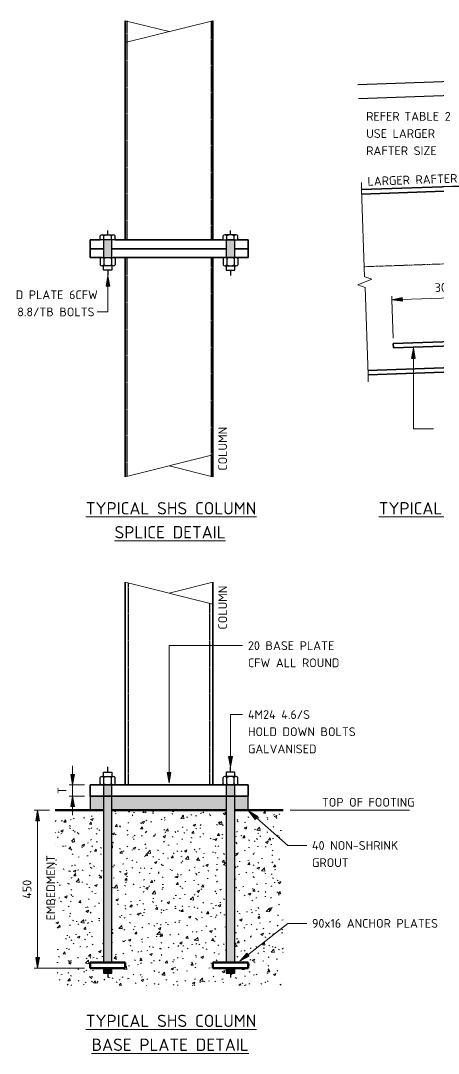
# Model space of a CAD drawing. Header units: millimetres. Extents: x 1310 to 9205, y 2519 to 7555.
# Drawn here: x 5876 to 7067, y 2575 to 5519 of the extents above; entities that cross this region are included whole.
import ezdxf

# ---------------------------------------------------------------- set-up
doc = ezdxf.new("R2010")
doc.units = ezdxf.units.MM
doc.linetypes.add('Centre x0_5', pattern=[10.25, 1.5, -1.25, 6.25, -1.25])
doc.linetypes.add('Hidden', pattern=[4, 3, -1])
for name, color, linetype, lineweight in [('A-000-T_TEXT', 231, 'Continuous', 13), ('A-010-D_DIM', 211, 'Continuous', 13), ('A-010-D_DIM-10', 211, 'Continuous', 13), ('A-010-M_LINE', 90, 'Continuous', 13), ('Z-000-T_TEXT', 131, 'Continuous', 18), ('Z-060-M_DETAIL', 92, 'Continuous', 25)]:
    doc.layers.add(name, color=color, linetype=linetype, lineweight=lineweight)
doc.styles.add('ISOCPEUR', font='isocpeur.ttf', dxfattribs={"height": 25})
doc.styles.add('ISOCPEUR_1', font='isocpeur.ttf', dxfattribs={"height": 35})
doc.styles.add('ISOCPEUR_B', font='', dxfattribs={"height": 25})
doc.styles.get('ISOCPEUR_B').set_extended_font_data('ISOCPEUR', bold=True)
doc.dimstyles.new('2_5___Arrow', dxfattribs={"dimscale": 304.8, "dimtxt": 24.899529, "dimasz": 0.098425, "dimexe": 0.032808, "dimexo": 0.052493, "dimgap": 0.032808, "dimtad": 1, "dimdec": 0, "dimzin": 0, "dimdsep": 46, "dimtxsty": 'ISOCPEUR', "dimsah": 1, "dimcen": 0.09, "dimadec": 0, "dimazin": 0, "dimtfac": 1, "dimtdec": 4, "dimtix": 1, "dimtmove": 0, "dimatfit": 3, "dimfxl": 1, "dimtvp": 1, "dimtolj": 1, "dimtzin": 0, "dimlwd": 18, "dimlwe": 18, "dimarcsym": 2})

# ---------------------------------------------------------------- blocks, each defined once
blk = doc.blocks.new('NRP_Bolt Detailed Section _v2_ - M24-3988995-S-6911 - _INDUSTRIAL_ TYPICAL PORTAL FRAME AND AWNING DETAILS')
at = {"layer": 'Z-060-M_DETAIL', "lineweight": 50}
for points in [[(-15, -12), (0, -12), (0, 12), (-15, 12)], [(16, -12), (522, -12), (522, 12), (16, 12)]]:
    blk.add_hatch(color=256, dxfattribs=at).paths.add_polyline_path(points)
for p, q in [((16, 50), (0, 50)), ((0, 50), (0, -50)), ((16, -50), (16, 50)), ((0, -50), (16, -50))]:
    blk.add_line(p, q, dxfattribs=at)
at = {"layer": 'Z-060-M_DETAIL'}
for p, q in [((-15, 12), (-15, -12)), ((0, 12), (-15, 12)), ((522, 12), (16, 12)), ((522, 16.002), (522, -16.002)), ((522, -12), (522, 12)), ((525.048, 21.336), (542.952, 21.336)), ((525.048, 10.668), (542.952, 10.668)), ((546, -16.002), (546, 16.002)), ((558, 12), (546, 12)), ((558, -12), (558, 12)), ((0, 0), (-27, 0)), ((-15, -12), (0, -12)), ((16, -12), (522, -12)), ((525.048, -10.668), (542.952, -10.668)), ((525.048, -21.336), (542.952, -21.336)), ((546, -12), (558, -12)), ((558, 0), (573, 0))]:
    blk.add_line(p, q, dxfattribs=at)
for centre, radius, start, end in [((528.19125, 16.002), 6.19125, 120.51023741, 239.48976259), ((542.19653, 0), 20.196, 148.11450375, 211.88549625), ((539.80875, 16.002), 6.19125, 300.51023741, 59.48976259), ((525.80347, 0), 20.196, 328.11450375, 31.88549625), ((528.19125, -16.002), 6.19125, 120.51023741, 239.48976259), ((539.80875, -16.002), 6.19125, 300.51023741, 59.48976259)]:
    blk.add_arc(centre, radius, start, end, dxfattribs=at)
blk = doc.blocks.new('NRP_Bolt Detailed Section _v2_ - M24-3988998-S-6911 - _INDUSTRIAL_ TYPICAL PORTAL FRAME AND AWNING DETAILS')
at = {"layer": 'Z-060-M_DETAIL', "lineweight": 50}
for points in [[(-15, 12), (-15, -12), (0, -12), (0, 12)], [(522, 12), (16, 12), (16, -12), (522, -12)]]:
    blk.add_hatch(color=256, dxfattribs=at).paths.add_polyline_path(points)
for p, q in [((0, 50), (0, -50)), ((16, 50), (0, 50)), ((16, -50), (16, 50)), ((0, -50), (16, -50))]:
    blk.add_line(p, q, dxfattribs=at)
at = {"layer": 'Z-060-M_DETAIL'}
for p, q in [((0, 0), (-27, 0)), ((0, 12), (-15, 12)), ((-15, 12), (-15, -12)), ((522, 12), (16, 12)), ((522, -16.002), (522, 16.002)), ((522, -12), (522, 12)), ((525.048, 21.336), (542.952, 21.336)), ((525.048, 10.668), (542.952, 10.668)), ((546, 16.002), (546, -16.002)), ((546, 12), (558, 12)), ((558, 12), (558, -12)), ((558, 0), (573, 0)), ((-15, -12), (0, -12)), ((16, -12), (522, -12)), ((525.048, -10.668), (542.952, -10.668)), ((525.048, -21.336), (542.952, -21.336)), ((558, -12), (546, -12))]:
    blk.add_line(p, q, dxfattribs=at)
for centre, radius, start, end in [((528.19125, 16.002), 6.19125, 120.51023741, 239.48976259), ((542.19653, 0), 20.196, 148.11450375, 211.88549625), ((539.80875, 16.002), 6.19125, 300.51023741, 59.48976259), ((525.80347, 0), 20.196, 328.11450375, 31.88549625), ((528.19125, -16.002), 6.19125, 120.51023741, 239.48976259), ((539.80875, -16.002), 6.19125, 300.51023741, 59.48976259)]:
    blk.add_arc(centre, radius, start, end, dxfattribs=at)
blk = doc.blocks.new('NRP_Break Line _v2_ - Section-3988991-S-6911 - _INDUSTRIAL_ TYPICAL PORTAL FRAME AND AWNING DETAILS')
at = {"layer": 'Z-060-M_DETAIL', "lineweight": 18}
for p, q in [((0, 0), (249, 0)), ((279, 0), (528, 0))]:
    blk.add_line(p, q, dxfattribs=at)
blk = doc.blocks.new('NRP_Break Line _v2_ - Rectangular-3988997-S-6911 - _INDUSTRIAL_ TYPICAL PORTAL FRAME AND AWNING DETAILS')
at = {"layer": 'Z-060-M_DETAIL', "lineweight": 18}
for p, q in [((0, 0), (250, 62.5)), ((0, 62.5), (125, 31.25))]:
    blk.add_line(p, q, dxfattribs=at)
at = {"layer": 'Z-060-M_DETAIL', "lineweight": 35}
for p, q in [((0, 62.5), (0, 0)), ((250, 62.5), (250, 0))]:
    blk.add_line(p, q, dxfattribs=at)
blk = doc.blocks.new('NRP_Bolt Detailed Section _v2_ - M24-3989004-S-6911 - _INDUSTRIAL_ TYPICAL PORTAL FRAME AND AWNING DETAILS')
at = {"layer": 'Z-060-M_DETAIL'}
blk.add_hatch(color=256, dxfattribs=at).paths.add_polyline_path([(0, -12), (50, -12), (50, 12), (0, 12)])
for p, q in [((-14.6, 0), (-27, 0)), ((-14.6, -16), (-14.6, 16)), ((0, 21.3), (-11.6, 21.3)), ((0, 10.7), (-11.6, 10.7)), ((0, 21.3), (0, -21.3)), ((50, 12), (0, 12)), ((0, 12), (0, -12)), ((50, -16), (50, 16)), ((50, -12), (50, 12)), ((53, 21.3), (71, 21.3)), ((53, 10.7), (71, 10.7)), ((74, 16), (74, -16)), ((74, 12), (86, 12)), ((86, 12), (86, -12)), ((86, 0), (101, 0)), ((0, -10.7), (-11.6, -10.7)), ((0, -21.3), (-11.6, -21.3)), ((0, -12), (50, -12)), ((53, -10.7), (71, -10.7)), ((53, -21.3), (71, -21.3)), ((86, -12), (74, -12))]:
    blk.add_line(p, q, dxfattribs=at)
for centre, radius, start, end in [((-8.4, 16), 6.19, 120.5102, 239.4898), ((5.6, 0), 20.2, 148.1145, 211.8855), ((56.2, 16), 6.19, 120.5102, 239.4898), ((70.2, 0), 20.2, 148.1145, 211.8855), ((67.8, 16), 6.19, 300.5102, 59.4898), ((53.8, 0), 20.2, 328.1145, 31.8855), ((-8.4, -16), 6.19, 120.5102, 239.4898), ((56.2, -16), 6.19, 120.5102, 239.4898), ((67.8, -16), 6.19, 300.5102, 59.4898)]:
    blk.add_arc(centre, radius, start, end, dxfattribs=at)
blk = doc.blocks.new('NRP_Bolt Detailed Section _v2_ - M24-3989005-S-6911 - _INDUSTRIAL_ TYPICAL PORTAL FRAME AND AWNING DETAILS')
at = {"layer": 'Z-060-M_DETAIL'}
blk.add_hatch(color=256, dxfattribs=at).paths.add_polyline_path([(0, 12), (0, -12), (50, -12), (50, 12)])
for p, q in [((-14.6, 16), (-14.6, -16)), ((0, 21.3), (-11.6, 21.3)), ((0, 10.7), (-11.6, 10.7)), ((0, -21.3), (0, 21.3)), ((50, 12), (0, 12)), ((0, 12), (0, -12)), ((50, 16), (50, -16)), ((50, -12), (50, 12)), ((53, 21.3), (71, 21.3)), ((53, 10.7), (71, 10.7)), ((74, -16), (74, 16)), ((86, 12), (74, 12)), ((86, -12), (86, 12)), ((-14.6, 0), (-27, 0)), ((0, -10.7), (-11.6, -10.7)), ((0, -21.3), (-11.6, -21.3)), ((0, -12), (50, -12)), ((53, -10.7), (71, -10.7)), ((53, -21.3), (71, -21.3)), ((74, -12), (86, -12)), ((86, 0), (101, 0))]:
    blk.add_line(p, q, dxfattribs=at)
for centre, radius, start, end in [((-8.4, 16), 6.19, 120.5102, 239.4898), ((5.6, 0), 20.2, 148.1145, 211.8855), ((56.2, 16), 6.19, 120.5102, 239.4898), ((70.2, 0), 20.2, 148.1145, 211.8855), ((67.8, 16), 6.19, 300.5102, 59.4898), ((53.8, 0), 20.2, 328.1145, 31.8855), ((-8.4, -16), 6.19, 120.5102, 239.4898), ((56.2, -16), 6.19, 120.5102, 239.4898), ((67.8, -16), 6.19, 300.5102, 59.4898)]:
    blk.add_arc(centre, radius, start, end, dxfattribs=at)
blk = doc.blocks.new('NRP_Break Line _v2_ - Rectangular-3989048-S-6911 - _INDUSTRIAL_ TYPICAL PORTAL FRAME AND AWNING DETAILS')
at = {"layer": 'Z-060-M_DETAIL', "lineweight": 18}
for p, q in [((250, -62.5), (0, 0)), ((0, -62.5), (125, -31.25))]:
    blk.add_line(p, q, dxfattribs=at)
at = {"layer": 'Z-060-M_DETAIL', "lineweight": 35}
for p, q in [((0, -62.5), (0, 0)), ((250, -62.5), (250, 0))]:
    blk.add_line(p, q, dxfattribs=at)
blk = doc.blocks.new('DIMBLOCK5-S-6911 - _INDUSTRIAL_ TYPICAL PORTAL FRAME AND AWNING DETAILS')
at = {"layer": 'A-010-D_DIM-10', "lineweight": 18}
for points in [[(6024.5, 3340.5), (6029.8, 3370.5), (6019.2, 3370.5)], [(6024.5, 3308.5), (6019.2, 3278.5), (6029.8, 3278.5)]]:
    blk.add_hatch(color=256, dxfattribs=at).paths.add_polyline_path(points)
for p, q in [((6024.5, 3395), (6024.5, 3254.1)), ((6029.8, 3370.5), (6019.2, 3370.5)), ((6019.2, 3370.5), (6024.5, 3340.5)), ((6024.5, 3340.5), (6029.8, 3370.5)), ((6024.5, 3340.5), (6014.5, 3340.5)), ((6024.5, 3340.5), (6058.5, 3340.5)), ((6024.5, 3308.5), (6014.5, 3308.5)), ((6024.5, 3308.5), (6019.2, 3278.5)), ((6029.8, 3278.5), (6024.5, 3308.5)), ((6024.5, 3308.5), (6058.5, 3308.5)), ((6019.2, 3278.5), (6029.8, 3278.5))]:
    blk.add_line(p, q, dxfattribs=at)
at = {"layer": 'A-010-D_DIM-10', "color": 0, "lineweight": 18, "insert": (5981.8, 3314.5), "char_height": 25, "width": 24.133, "attachment_point": 1, "rotation": 90, "line_spacing_factor": 1.149209, "style": 'ISOCPEUR'}
blk.add_mtext('T', dxfattribs=at)
blk = doc.blocks.new('DIMBLOCK7-S-6911 - _INDUSTRIAL_ TYPICAL PORTAL FRAME AND AWNING DETAILS')
at = {"layer": 'A-010-D_DIM-10', "lineweight": 18}
for points in [[(5924.5, 3268.5), (5919.2, 3238.5), (5929.8, 3238.5)], [(5924.5, 2818.5), (5929.8, 2848.5), (5919.2, 2848.5)]]:
    blk.add_hatch(color=256, dxfattribs=at).paths.add_polyline_path(points)
for p, q in [((5924.5, 3268.5), (5914.5, 3268.5)), ((5924.5, 3268.5), (5919.2, 3238.5)), ((5924.5, 2818.5), (5924.5, 3268.5)), ((5929.8, 3238.5), (5924.5, 3268.5)), ((5924.5, 3268.5), (5958.5, 3268.5)), ((5919.2, 3238.5), (5929.8, 3238.5)), ((5929.8, 2848.5), (5919.2, 2848.5)), ((5919.2, 2848.5), (5924.5, 2818.5)), ((5924.5, 2818.5), (5929.8, 2848.5)), ((5924.5, 2818.5), (5914.5, 2818.5)), ((5924.5, 2818.5), (6058.5, 2818.5))]:
    blk.add_line(p, q, dxfattribs=at)
at = {"layer": 'A-010-D_DIM-10', "color": 0, "lineweight": 18, "char_height": 25, "attachment_point": 1, "rotation": 90, "line_spacing_factor": 1.149209, "style": 'ISOCPEUR'}
for s, insert, width in [('EMBEDMENT', (5949.7, 2954.2), 214.327), ('450', (5881.8, 3015.8), 66.654)]:
    blk.add_mtext(s, dxfattribs=dict(at, insert=insert, width=width))
blk = doc.blocks.new('DIMBLOCK9-S-6911 - _INDUSTRIAL_ TYPICAL PORTAL FRAME AND AWNING DETAILS')
at = {"layer": 'A-010-D_DIM-10', "lineweight": 18}
for points in [[(6934.3, 4723), (6964.5, 4718.8), (6964.1, 4729.3)], [(7234.2, 4733.5), (7204, 4737.7), (7204.4, 4727.1)]]:
    blk.add_hatch(color=256, dxfattribs=at).paths.add_polyline_path(points)
for p, q in [((7234.2, 4733.5), (7233.8, 4743.5)), ((6934.3, 4723), (6934, 4733)), ((7234.2, 4733.5), (6934.3, 4723)), ((6964.1, 4729.3), (6934.3, 4723)), ((6934.3, 4723), (6964.5, 4718.8)), ((6934.3, 4723), (6938.1, 4614.1)), ((6964.5, 4718.8), (6964.1, 4729.3)), ((7234.2, 4733.5), (7204, 4737.7)), ((7204, 4737.7), (7204.4, 4727.1)), ((7204.4, 4727.1), (7234.2, 4733.5)), ((7234.2, 4733.5), (7234.3, 4728.3))]:
    blk.add_line(p, q, dxfattribs=at)
at = {"layer": 'A-010-D_DIM-10', "color": 0, "lineweight": 18, "insert": (7056.2, 4769.9), "char_height": 25, "width": 63.781, "attachment_point": 1, "rotation": 2, "line_spacing_factor": 1.149209, "style": 'ISOCPEUR'}
blk.add_mtext('300', dxfattribs=at)

msp = doc.modelspace()

# ---------------------------------------------------------------- hatches: boundary and pattern name
at = {"layer": 'A-000-T_TEXT', "lineweight": 18}
for points in [[(6125.3, 4791.4), (6120, 4761.4), (6130.6, 4761.4)], [(6996.1, 4585.8), (6990.8, 4555.8), (7001.4, 4555.8)], [(6474.5, 3391.6), (6479.8, 3421.6), (6469.2, 3421.6)], [(6299.5, 3345.9), (6304.8, 3375.9), (6294.2, 3375.9)], [(6525.9, 3266.1), (6545, 3242.3), (6552, 3250.3)], [(6500.9, 2838), (6527.8, 2852.4), (6521.3, 2860.7)]]:
    msp.add_hatch(color=7, dxfattribs=at).paths.add_polyline_path(points)
at = {"layer": 'Z-060-M_DETAIL'}
h = msp.add_hatch(color=9, dxfattribs=at)
h.paths.add_polyline_path([(6462.5, 3268.5), (6462.5, 3308.5), (6136.5, 3308.5), (6136.5, 3268.5)])
h.paths.add_polyline_path([(6486.5, 3268.5), (6524.5, 3268.5), (6524.5, 3308.5), (6486.5, 3308.5)])
h.paths.add_polyline_path([(6074.5, 3268.5), (6112.5, 3268.5), (6112.5, 3308.5), (6074.5, 3308.5)])
at = {"layer": 'Z-060-M_DETAIL', "lineweight": 18}
h = msp.add_hatch(dxfattribs=at)
h.set_pattern_fill('FP_1', color=8, style=0, pattern_type=2)
h.set_pattern_definition([(50, (0, 0), (72.87376, -6.37607), [7.62, -83.82]), (355, (0, 0), (-14.097, 76.42244), [6.096, -67.056]), (100.451, (6.07, -0.53), (58.77696, 70.0469), [6.476, -71.236]), (46.184, (0, 20.32), (108.4314, -16.8175), [11.43, -125.73]), (96.636, (9.04, 18.92), (94.961, 98.9709), [9.714, -106.854]), (351.184, (0, 20.32), (94.9623, 98.9702), [9.144, -100.584]), (21, (10.16, 15.24), (60.64565, -40.90654), [7.62, -83.82]), (326, (10.16, 15.24), (24.7208, 73.6749), [6.096, -67.056]), (71.451, (15.214, 11.83), (85.3669, 32.76874), [6.476, -71.236]), (37.5, (0, 0), (1.235525, 33.82243), [3.353, -62.89, 3.353, -64.719, -67.31]), (37.5, (0, 0), (1.235525, 33.82243), [-134.315, 3.353, -63.957]), (7.5, (0, 0), (26.72815, 40.07255), [3.353, -35.458, 3.353, -61.366, -25.654]), (7.5, (0, 0), (26.72815, 40.07255), [-103.53, 3.353, -22.301]), (327.5, (-22.657, 0), (54.23632, -2.29212), [3.353, -22.047, 3.353, -75.895, -105.156]), (327.5, (-22.657, 0), (54.23632, -2.29212), [-104.648, 3.353, -101.803]), (317.5, (-32.817, 0), (59.25158, 10.17014), [3.353, -29.667, 3.353, -49.276, -74.676]), (317.5, (-32.817, 0), (59.25158, 10.17014), [-85.649, 3.353, -71.323])])
h.paths.add_polyline_path([(6624.5, 2768.5), (6624.5, 3268.5), (6486.5, 3268.5), (6486.5, 2834.5), (6524.5, 2834.5), (6524.5, 2818.5), (6486.5, 2818.5), (6486.5, 2803.5), (6462.5, 2803.5), (6462.5, 2818.5), (6424.5, 2818.5), (6424.5, 2834.5), (6462.5, 2834.5), (6462.5, 3268.5), (6136.5, 3268.5), (6136.5, 2834.5), (6174.5, 2834.5), (6174.5, 2818.5), (6136.5, 2818.5), (6136.5, 2803.5), (6112.5, 2803.5), (6112.5, 2818.5), (6074.5, 2818.5), (6074.5, 2834.5), (6112.5, 2834.5), (6112.5, 3268.5), (5974.5, 3268.5), (5974.5, 2768.5), (6524.5, 2768.5)])

# ---------------------------------------------------------------- linework, layer by layer
at = {"layer": 'A-000-T_TEXT', "color": 7, "lineweight": 18}
for p, q in [((6125.3, 4791.4), (6120, 4761.4)), ((6130.6, 4761.4), (6125.3, 4791.4)), ((6125.3, 4791.4), (6125.3, 4688.4)), ((6120, 4761.4), (6130.6, 4761.4)), ((6105.4, 4688.4), (6094.9, 4688.4)), ((6125.3, 4688.4), (6105.4, 4688.4)), ((6996.1, 4585.8), (6990.8, 4555.8)), ((7001.4, 4555.8), (6996.1, 4585.8)), ((6996.1, 4585.8), (6996.1, 4355.6)), ((6990.8, 4555.8), (7001.4, 4555.8)), ((6996.1, 4355.6), (7053, 4355.6)), ((6299.5, 3737.3), (6509.2, 3737.3)), ((6299.5, 3345.9), (6299.5, 3737.3)), ((6474.5, 3540.9), (6509.2, 3540.9)), ((6474.5, 3391.6), (6474.5, 3540.9)), ((6479.8, 3421.6), (6469.2, 3421.6)), ((6469.2, 3421.6), (6474.5, 3391.6)), ((6474.5, 3391.6), (6479.8, 3421.6)), ((6304.8, 3375.9), (6294.2, 3375.9)), ((6294.2, 3375.9), (6299.5, 3345.9)), ((6299.5, 3345.9), (6304.8, 3375.9)), ((6525.9, 3266.1), (6545, 3242.3)), ((6552, 3250.3), (6525.9, 3266.1)), ((6525.9, 3266.1), (6638.1, 3167.8)), ((6545, 3242.3), (6552, 3250.3)), ((6638.1, 3167.8), (6691.8, 3167.8)), ((6500.9, 2838), (6638.1, 2945.8)), ((6638.1, 2945.8), (6691.8, 2945.8)), ((6521.3, 2860.7), (6500.9, 2838)), ((6527.8, 2852.4), (6521.3, 2860.7)), ((6500.9, 2838), (6527.8, 2852.4))]:
    msp.add_line(p, q, dxfattribs=at)
at = {"layer": 'A-010-M_LINE', "lineweight": 35}
for p, q in [((6174.5, 4893.5), (6174.5, 5518.5)), ((6424.5, 5456), (6424.5, 4893.5)), ((7223.1, 5050.3), (6848.3, 5037.2)), ((7223.6, 5037.1), (6848.8, 5024)), ((6074.5, 4893.5), (6103.2, 4893.5)), ((6074.5, 4893.5), (6074.5, 4843.5)), ((6145.8, 4893.5), (6453.2, 4893.5)), ((6495.8, 4893.5), (6524.5, 4893.5)), ((6524.5, 4893.5), (6524.5, 4843.5)), ((6074.5, 4868.5), (6112.5, 4868.5)), ((6136.5, 4868.5), (6462.5, 4868.5)), ((6486.5, 4868.5), (6524.5, 4868.5)), ((6074.5, 4843.5), (6108.5, 4843.5)), ((6140.5, 4843.5), (6458.5, 4843.5)), ((6174.5, 4281), (6174.5, 4843.5)), ((6424.5, 4843.5), (6424.5, 4218.5)), ((6490.5, 4843.5), (6524.5, 4843.5)), ((6938.7, 4598.1), (7238.5, 4608.6)), ((6939.1, 4586.1), (6938.7, 4598.1)), ((7238.9, 4596.6), (6939.1, 4586.1)), ((7241.1, 4534.8), (6866.3, 4521.7)), ((7241.5, 4522.6), (6866.7, 4509.5)), ((6174.5, 3340.5), (6174.5, 3856)), ((6424.5, 3340.5), (6424.5, 3856)), ((6524.5, 3340.5), (6074.5, 3340.5)), ((6074.5, 3340.5), (6074.5, 3308.5)), ((6174.5, 3340.5), (6424.5, 3340.5)), ((6524.5, 3308.5), (6524.5, 3340.5)), ((6074.5, 3308.5), (6524.5, 3308.5))]:
    msp.add_line(p, q, dxfattribs=at)
at = {"layer": 'A-010-M_LINE', "linetype": 'Hidden', "lineweight": 25}
for p, q in [((6179.5, 4893.5), (6179.5, 5518.5)), ((6419.5, 5517.3), (6419.5, 4893.5)), ((6179.5, 4219.8), (6179.5, 4843.5)), ((6419.5, 4843.5), (6419.5, 4218.5)), ((6183.5, 3340.5), (6183.5, 3916.3)), ((6415.5, 3340.5), (6415.5, 3858.3))]:
    msp.add_line(p, q, dxfattribs=at)
at = {"layer": 'A-010-M_LINE', "lineweight": 25}
for p, q in [((6837.9, 5337), (7637.4, 5364.9)), ((6839.2, 5297), (7638.8, 5325)), ((6074.5, 3308.5), (6074.5, 3268.5)), ((6112.5, 3308.5), (6074.5, 3308.5)), ((6462.5, 3308.5), (6136.5, 3308.5)), ((6524.5, 3308.5), (6486.5, 3308.5)), ((6524.5, 3268.5), (6524.5, 3308.5)), ((6074.5, 3268.5), (6112.5, 3268.5)), ((6136.5, 3268.5), (6462.5, 3268.5)), ((6486.5, 3268.5), (6524.5, 3268.5))]:
    msp.add_line(p, q, dxfattribs=at)
at = {"layer": 'A-010-M_LINE', "linetype": 'Centre x0_5', "lineweight": 18}
msp.add_line((6856, 4817.3), (7655.5, 4845.3), dxfattribs=at)
at = {"layer": 'A-010-M_LINE', "lineweight": 50}
for p, q in [((6112.5, 3268.5), (5974.5, 3268.5)), ((6462.5, 3268.5), (6136.5, 3268.5)), ((6624.5, 3268.5), (6486.5, 3268.5))]:
    msp.add_line(p, q, dxfattribs=at)
at = {"layer": 'A-010-M_LINE', "lineweight": 18}
msp.add_line((6984.5, 3268.5), (6644.5, 3268.5), dxfattribs=at)
at = {"layer": 'Z-000-T_TEXT'}
for p, q in [((6848.3, 5037.2), (6847.6, 5057.2)), ((6837.8, 4765.2), (6877.3, 4781.5)), ((6877.3, 4781.5), (6857, 4788.3)), ((6858.1, 4758.4), (6837.8, 4765.2)), ((6866.7, 4509.5), (6867.4, 4489.5))]:
    msp.add_line(p, q, dxfattribs=at)

# ---------------------------------------------------------------- block references
at = {"layer": 'Z-060-M_DETAIL'}
msp.add_blockref('NRP_Break Line _v2_ - Rectangular-3988997-S-6911 - _INDUSTRIAL_ TYPICAL PORTAL FRAME AND AWNING DETAILS', (6174.5, 5456), dxfattribs=at)
at = {"layer": 'Z-060-M_DETAIL', "lineweight": 18, "rotation": 92.00000000000009}
msp.add_blockref('NRP_Break Line _v2_ - Section-3988991-S-6911 - _INDUSTRIAL_ TYPICAL PORTAL FRAME AND AWNING DETAILS', (6866.7, 4509.5), dxfattribs=at)
at = {"layer": 'Z-060-M_DETAIL'}
for name, p, rotation in [('NRP_Bolt Detailed Section _v2_ - M24-3989004-S-6911 - _INDUSTRIAL_ TYPICAL PORTAL FRAME AND AWNING DETAILS', (6124.5, 4893.5), 270.0000000000002), ('NRP_Bolt Detailed Section _v2_ - M24-3989005-S-6911 - _INDUSTRIAL_ TYPICAL PORTAL FRAME AND AWNING DETAILS', (6474.5, 4893.5), 269.9999999999998), ('NRP_Break Line _v2_ - Rectangular-3988997-S-6911 - _INDUSTRIAL_ TYPICAL PORTAL FRAME AND AWNING DETAILS', (6424.5, 4281), 180), ('NRP_Break Line _v2_ - Rectangular-3989048-S-6911 - _INDUSTRIAL_ TYPICAL PORTAL FRAME AND AWNING DETAILS', (6424.5, 3856), 180)]:
    msp.add_blockref(name, p, dxfattribs=dict(at, rotation=rotation))
at = {"layer": 'Z-060-M_DETAIL', "lineweight": 50}
for name, p, rotation in [('NRP_Bolt Detailed Section _v2_ - M24-3988998-S-6911 - _INDUSTRIAL_ TYPICAL PORTAL FRAME AND AWNING DETAILS', (6124.5, 2818.5), 89.9999999999999), ('NRP_Bolt Detailed Section _v2_ - M24-3988995-S-6911 - _INDUSTRIAL_ TYPICAL PORTAL FRAME AND AWNING DETAILS', (6474.5, 2818.5), 90.00000000000011)]:
    msp.add_blockref(name, p, dxfattribs=dict(at, rotation=rotation))

# ---------------------------------------------------------------- texts
at = {"layer": 'A-000-T_TEXT', "color": 7, "lineweight": 18, "attachment_point": 1}
for s, insert, char_height, width, style in [('REFER ', (6861.4, 5258.3), 25, 131.477, 'ISOCPEUR'), ('TABLE 2', (6969.9, 5258.3), 25, 164.346, 'ISOCPEUR_B'), ('USE LARGER', (6861.4, 5209.3), 25, 230.886, 'ISOCPEUR'), ('RAFTER SIZE', (6861.4, 5160.4), 25, 239.705, 'ISOCPEUR'), ('25 END PLATE 6CFW', (5771.6, 4749.8), 25, 385.612, 'ISOCPEUR'), ('4M24 8.8/TB BOLTS', (5771.6, 4700.9), 25, 373.586, 'ISOCPEUR'), ('\\LTYPICAL SHS COLUMN', (6062.1, 4146.3), 35, 574.008, 'ISOCPEUR_1'), ('\\LTYPICAL UNEQUAL RAFTER SPLICE ', (6897.2, 4146.3), 35, 916.329, 'ISOCPEUR_1'), ('\\LSPLICE DETAIL', (6144.1, 4078.1), 35, 375.991, 'ISOCPEUR_1'), ('20 BASE PLATE', (6524.2, 3749.8), 25, 295.823, 'ISOCPEUR'), ('CFW ALL ROUND', (6524.2, 3700.9), 25, 304.641, 'ISOCPEUR'), ('4M24 4.6/S ', (6524.2, 3553.4), 25, 234.093, 'ISOCPEUR'), ('HOLD DOWN BOLTS', (6524.2, 3504.5), 25, 354.346, 'ISOCPEUR'), ('GALVANISED', (6524.2, 3455.5), 25, 230.084, 'ISOCPEUR'), ('TOP OF FOOTING', (6735, 3303.4), 25, 305.443, 'ISOCPEUR'), ('40 NON-SHRINK', (6706.8, 3180.3), 25, 287.004, 'ISOCPEUR'), ('GROUT', (6706.8, 3131.4), 25, 120.253, 'ISOCPEUR'), ('90x16 ANCHOR PLATES', (6706.8, 2958.3), 25, 426.498, 'ISOCPEUR'), ('\\LTYPICAL SHS COLUMN', (6062.1, 2685.5), 35, 574.008, 'ISOCPEUR_1'), ('\\LBASE PLATE DETAIL', (6078.6, 2617.4), 35, 534.726, 'ISOCPEUR_1')]:
    msp.add_mtext(s, dxfattribs=dict(at, insert=insert, char_height=char_height, width=width, style=style))
at = {"layer": 'A-000-T_TEXT', "color": 7, "lineweight": 18, "char_height": 25, "attachment_point": 1, "style": 'ISOCPEUR'}
for s, insert, width, rotation in [('LARGER RAFTER', (6864.6, 5072.9), 303.84, 2), ('COLUMN', (6439.7, 4236), 142.7, 90), ('COLUMN', (6439.7, 3783.3), 142.7, 90)]:
    msp.add_mtext(s, dxfattribs=dict(at, insert=insert, width=width, rotation=rotation))

# ---------------------------------------------------------------- dimensions: what is measured, and where the dimension line sits
at = {"layer": 'A-010-D_DIM', "lineweight": 18}
dim = msp.add_linear_dim(base=(6934.3, 4723), p1=(7234.9, 4712.3), p2=(6938.7, 4598.1), angle=2, dimstyle='2_5___Arrow', override={"dimpost": '<>', "dimfxl": 317.445585}, dxfattribs=at)
dim.commit()
dim.dimension.update_dxf_attribs({"geometry": 'DIMBLOCK9-S-6911 - _INDUSTRIAL_ TYPICAL PORTAL FRAME AND AWNING DETAILS', "text_midpoint": (7083.5, 4750.7)})
for base, p1, p2, text, override, picture, middle in [((6024.5, 3308.5), (6074.5, 3340.5), (6074.5, 3308.5), 'T', {"dimpost": '<>', "dimfxl": 32}, 'DIMBLOCK5-S-6911 - _INDUSTRIAL_ TYPICAL PORTAL FRAME AND AWNING DETAILS', (6002, 3324.5)), ((5924.5, 3268.5), (6074.5, 2818.5), (5974.5, 3268.5), '<>\\XEMBEDMENT', {"dimpost": '<>', "dimfxl": 460.977223}, 'DIMBLOCK7-S-6911 - _INDUSTRIAL_ TYPICAL PORTAL FRAME AND AWNING DETAILS', (5924.5, 3043.5))]:
    dim = msp.add_linear_dim(base=base, p1=p1, p2=p2, angle=90, text=text, dimstyle='2_5___Arrow', override=override, dxfattribs=at)
    dim.commit()
    dim.dimension.update_dxf_attribs({"geometry": picture, "text_midpoint": middle})

doc.saveas('drawing.dxf')
